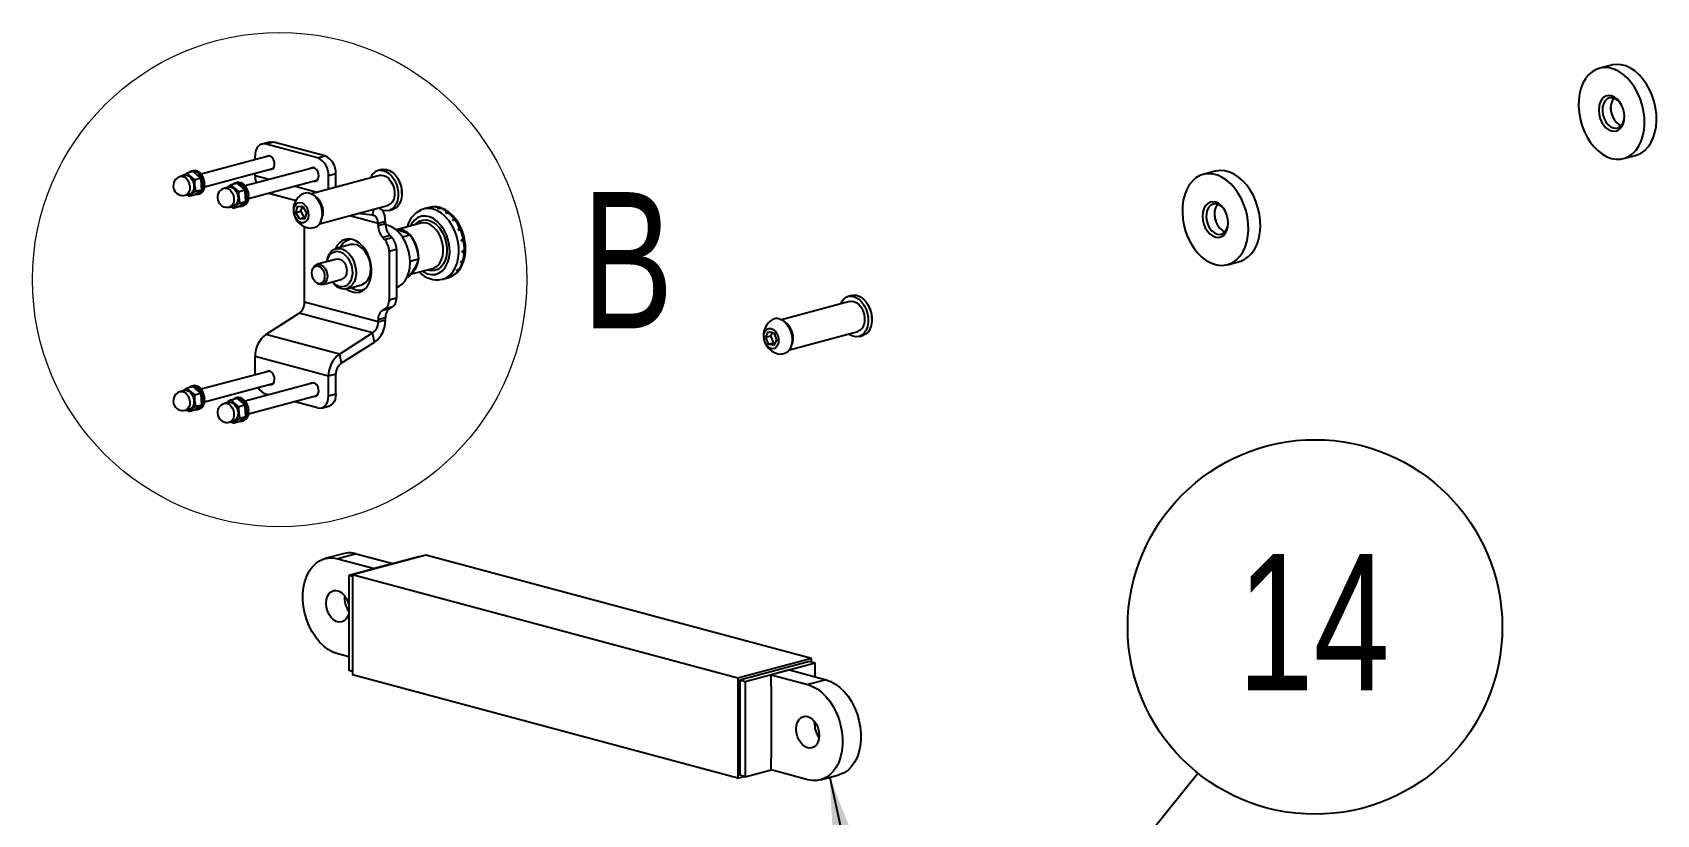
# Model space of a CAD drawing. Header units: millimetres. Extents: x -7982 to 6300, y -38 to 5016.
# Drawn here: x -5970 to -5344, y 2289 to 2591 of the extents above; entities that cross this region are included whole.
import ezdxf

# ---------------------------------------------------------------- set-up
doc = ezdxf.new("R2010")
doc.units = ezdxf.units.MM
doc.header["$LTSCALE"] = 15
doc.layers.add('FORMATO', color=7, linetype='Continuous')
doc.styles.add('SLDTEXTSTYLE1', font='TXT', dxfattribs={"width": 0.75})
doc.dimstyles.new('SLDDIMSTYLE0', dxfattribs={"dimtxt": 0.18, "dimasz": 52.5, "dimexe": 0, "dimexo": 0.0625, "dimgap": 0, "dimtad": 0, "dimtih": 1, "dimtoh": 1, "dimdec": 0, "dimrnd": 1e-09, "dimzin": 0, "dimdsep": 46, "dimtxsty": 'Standard', "dimsah": 1, "dimcen": 0.09, "dimadec": 0, "dimazin": 0, "dimtfac": 52.5, "dimtdec": 0, "dimtofl": 0, "dimtmove": 0, "dimatfit": 3, "dimfxl": 1, "dimfrac": 2, "dimtolj": 1, "dimtzin": 0, "dimarcsym": 0})

# ---------------------------------------------------------------- blocks, each defined once
blk = doc.blocks.new('SW_NOTE_0_5')
at = {"layer": 'FORMATO', "color": 0}
blk.add_circle((45.13, 56.27), 72.13, dxfattribs=at)
at = {"layer": 'FORMATO', "color": 0, "insert": (44.6, 84.32), "char_height": 52.5, "attachment_point": 2, "style": 'SLDTEXTSTYLE1'}
blk.add_mtext('14', dxfattribs=at)

msp = doc.modelspace()

# ---------------------------------------------------------------- linework, layer by layer
at = {"color": 7, "linetype": 'Continuous', "lineweight": 25}
for p, q in [((-5361.77, 2578.08), (-5366.36, 2576.85)), ((-5878.58, 2548.44), (-5881.41, 2547.68)), ((-5877.03, 2548.42), (-5879.86, 2547.67)), ((-5860.06, 2542.36), (-5879.86, 2547.67)), ((-5857.23, 2543.12), (-5877.03, 2548.42)), ((-5878.51, 2543.11), (-5904.83, 2536.06)), ((-5884.1, 2541.62), (-5884.1, 2543.02)), ((-5878.64, 2543.08), (-5878.58, 2543.13)), ((-5860.06, 2542.36), (-5857.23, 2543.12)), ((-5357.05, 2542.08), (-5352.45, 2543.31)), ((-5911.23, 2535.64), (-5912.82, 2535.22)), ((-5910.31, 2536.61), (-5908.05, 2537.22)), ((-5907.92, 2537.41), (-5908.62, 2537.22)), ((-5908.05, 2537.22), (-5905.07, 2534.6)), ((-5907.33, 2534), (-5905.07, 2534.6)), ((-5903.54, 2531.23), (-5877.22, 2538.28)), ((-5861.54, 2538.57), (-5887.86, 2531.52)), ((-5886.57, 2526.69), (-5860.25, 2533.74)), ((-5884.1, 2535.45), (-5884.1, 2536.44)), ((-5877.27, 2538.23), (-5877.35, 2538.25)), ((-5836.15, 2535.56), (-5862.42, 2528.52)), ((-5861.67, 2538.53), (-5861.61, 2538.58)), ((-5860.3, 2533.69), (-5860.38, 2533.7)), ((-5852.99, 2536.2), (-5855.81, 2535.45)), ((-5855.81, 2530.29), (-5855.81, 2535.45)), ((-5852.99, 2531.05), (-5852.99, 2536.2)), ((-5835.26, 2537.87), (-5836.67, 2537.49)), ((-5828.95, 2534.12), (-5829.04, 2534.28)), ((-5514.34, 2537.2), (-5518.94, 2535.97)), ((-5910.88, 2527.97), (-5909.29, 2528.4)), ((-5910.4, 2528.1), (-5909.64, 2527.58)), ((-5909.64, 2527.58), (-5907.38, 2528.18)), ((-5904.73, 2530.09), (-5907.38, 2528.18)), ((-5907, 2529.48), (-5904.73, 2530.09)), ((-5906.24, 2528.33), (-5905.53, 2528.52)), ((-5904.18, 2532.15), (-5904.87, 2532.33)), ((-5904.84, 2531.84), (-5904.18, 2531.67)), ((-5904.79, 2532.21), (-5903.48, 2531.86)), ((-5903.48, 2532.34), (-5904.18, 2532.15)), ((-5904.18, 2531.67), (-5903.48, 2531.86)), ((-5894.26, 2531.09), (-5895.85, 2530.67)), ((-5893.34, 2532.06), (-5891.08, 2532.67)), ((-5890.95, 2532.86), (-5891.65, 2532.67)), ((-5891.08, 2532.67), (-5888.1, 2530.05)), ((-5890.36, 2529.45), (-5888.1, 2530.05)), ((-5887.21, 2527.6), (-5887.9, 2527.79)), ((-5887.87, 2527.3), (-5887.21, 2527.12)), ((-5887.82, 2527.66), (-5886.51, 2527.31)), ((-5886.51, 2527.79), (-5887.21, 2527.6)), ((-5887.21, 2527.12), (-5886.51, 2527.31)), ((-5878.78, 2528.77), (-5868.33, 2525.97)), ((-5827.53, 2528.63), (-5827.53, 2528.81)), ((-5893.91, 2523.42), (-5892.32, 2523.85)), ((-5893.43, 2523.55), (-5892.67, 2523.03)), ((-5892.67, 2523.03), (-5890.41, 2523.64)), ((-5887.76, 2525.54), (-5890.41, 2523.64)), ((-5890.03, 2524.93), (-5887.76, 2525.54)), ((-5889.27, 2523.79), (-5888.56, 2523.98)), ((-5868.36, 2521.32), (-5867.66, 2523.74)), ((-5868.36, 2521.32), (-5866.52, 2521.81)), ((-5867.05, 2518.83), (-5868.36, 2521.32)), ((-5867.66, 2523.74), (-5865.65, 2523.68)), ((-5865.65, 2523.68), (-5864.34, 2521.19)), ((-5864.34, 2521.19), (-5865.04, 2518.77)), ((-5859.31, 2516.93), (-5833.05, 2523.97)), ((-5838.82, 2520.31), (-5844.61, 2520.87)), ((-5832.53, 2522.03), (-5831.12, 2522.41)), ((-5817.01, 2523.25), (-5819.13, 2522.68)), ((-5818.92, 2522.73), (-5819.13, 2522.68)), ((-5816.17, 2523.41), (-5816.88, 2523.23)), ((-5816.5, 2523.26), (-5815.79, 2523.45)), ((-5813.1, 2523.13), (-5813.81, 2522.94)), ((-5813.41, 2522.81), (-5812.71, 2523)), ((-5810.06, 2521.53), (-5810.76, 2521.34)), ((-5810.4, 2521.06), (-5809.69, 2521.25)), ((-5867.05, 2518.83), (-5865.21, 2519.33)), ((-5865.04, 2518.77), (-5867.05, 2518.83)), ((-5864.88, 2519.33), (-5865.21, 2519.33)), ((-5865.01, 2486.77), (-5865.01, 2515.82)), ((-5833.89, 2517.9), (-5836.72, 2517.14)), ((-5836.72, 2516.37), (-5836.72, 2517.14)), ((-5836.72, 2516.37), (-5833.89, 2517.12)), ((-5833.89, 2517.12), (-5833.89, 2517.9)), ((-5820.31, 2517.19), (-5829.62, 2514.69)), ((-5807.34, 2518.78), (-5808.04, 2518.59)), ((-5806.69, 2518.56), (-5807.8, 2518.26)), ((-5807.74, 2518.17), (-5807.03, 2518.36)), ((-5805.21, 2515.14), (-5805.92, 2514.95)), ((-5804.65, 2514.95), (-5805.79, 2514.65)), ((-5805.7, 2514.45), (-5805, 2514.64)), ((-5804.59, 2514.86), (-5804.64, 2514.98)), ((-5847.28, 2508.93), (-5852.93, 2507.41)), ((-5848.63, 2510.54), (-5847.87, 2511.13)), ((-5847.1, 2511.04), (-5847.79, 2510.86)), ((-5832.13, 2512.48), (-5834.95, 2511.72)), ((-5834.95, 2511.72), (-5834.25, 2510.97)), ((-5834.25, 2510.97), (-5831.42, 2511.73)), ((-5832.13, 2512.48), (-5831.42, 2511.73)), ((-5827.36, 2511.91), (-5824.31, 2512.73)), ((-5803.89, 2510.97), (-5804.59, 2510.78)), ((-5803.41, 2510.85), (-5804.55, 2510.54)), ((-5804.49, 2510.24), (-5803.78, 2510.43)), ((-5803.42, 2510.95), (-5803.71, 2512.32)), ((-5803.39, 2510.8), (-5803.42, 2510.95)), ((-5852.61, 2503.36), (-5860.1, 2501.35)), ((-5829.65, 2507.09), (-5832.48, 2506.33)), ((-5832.48, 2506.33), (-5832.48, 2487.74)), ((-5829.65, 2507.09), (-5829.65, 2488.49)), ((-5824.36, 2502.61), (-5821.13, 2503.47)), ((-5804.91, 2502.04), (-5804.2, 2502.22)), ((-5803.7, 2502.77), (-5804.78, 2502.48)), ((-5804.07, 2502.69), (-5804.77, 2502.5)), ((-5804.22, 2505.96), (-5803.51, 2506.15)), ((-5803.49, 2506.68), (-5804.2, 2506.49)), ((-5804.2, 2506.35), (-5803.08, 2506.65)), ((-5509.62, 2501.2), (-5505.03, 2502.43)), ((-5861.21, 2500.58), (-5861.65, 2500)), ((-5858.03, 2493.62), (-5850.54, 2495.63)), ((-5825.52, 2496.36), (-5824.89, 2496.53)), ((-5824.18, 2497.52), (-5815.65, 2499.8)), ((-5812.07, 2495.59), (-5811.89, 2495.63)), ((-5811.89, 2495.63), (-5809.76, 2496.2)), ((-5808.84, 2496.7), (-5808.13, 2496.89)), ((-5807.8, 2497.09), (-5808.51, 2496.9)), ((-5806.5, 2498.84), (-5805.8, 2499.03)), ((-5805.55, 2499.38), (-5806.26, 2499.19)), ((-5860.04, 2494.02), (-5859.37, 2493.74)), ((-5848.79, 2491.96), (-5843.14, 2493.47)), ((-5842.55, 2491.27), (-5843.5, 2491.39)), ((-5842.62, 2491.54), (-5841.93, 2491.73)), ((-5654.24, 2489.37), (-5655.65, 2488.99)), ((-5836.72, 2479.19), (-5865.01, 2486.77)), ((-5834.95, 2483.67), (-5832.13, 2484.43)), ((-5834.25, 2484.04), (-5834.95, 2483.67)), ((-5831.42, 2484.8), (-5834.25, 2484.04)), ((-5832.48, 2487.74), (-5829.65, 2488.49)), ((-5831.42, 2484.8), (-5832.13, 2484.43)), ((-5655.13, 2487.06), (-5681.4, 2480.02)), ((-5647.93, 2485.62), (-5648.03, 2485.78)), ((-5879.91, 2474.38), (-5867.1, 2482.49)), ((-5838.82, 2474.91), (-5867.1, 2482.49)), ((-5833.89, 2480.73), (-5836.72, 2479.97)), ((-5836.72, 2479.19), (-5836.72, 2479.97)), ((-5836.72, 2479.19), (-5833.89, 2479.95)), ((-5833.89, 2479.95), (-5833.89, 2480.73)), ((-5646.51, 2480.13), (-5646.51, 2480.32)), ((-5851.62, 2466.8), (-5879.91, 2474.38)), ((-5851.62, 2466.8), (-5838.82, 2474.91)), ((-5850.89, 2463.28), (-5838.09, 2471.38)), ((-5838.09, 2471.38), (-5838.82, 2474.91)), ((-5687.37, 2473.27), (-5686.37, 2475.43)), ((-5687.37, 2473.27), (-5685.53, 2473.76)), ((-5686.33, 2470.6), (-5687.37, 2473.27)), ((-5686.37, 2475.43), (-5684.33, 2474.92)), ((-5686.33, 2470.6), (-5684.49, 2471.09)), ((-5684.29, 2470.09), (-5686.33, 2470.6)), ((-5683.87, 2470.99), (-5684.49, 2471.09)), ((-5684.33, 2474.92), (-5683.29, 2472.25)), ((-5683.29, 2472.25), (-5684.29, 2470.09)), ((-5678.29, 2468.43), (-5652.03, 2475.47)), ((-5651.51, 2473.54), (-5650.1, 2473.92)), ((-5855.81, 2458.24), (-5884.1, 2465.81)), ((-5884.1, 2458.76), (-5884.1, 2465.81)), ((-5851.62, 2466.8), (-5850.89, 2463.28)), ((-5878.51, 2460.26), (-5904.83, 2453.21)), ((-5878.64, 2460.22), (-5878.58, 2460.27)), ((-5852.99, 2458.99), (-5855.81, 2458.24)), ((-5855.81, 2450.66), (-5855.81, 2458.24)), ((-5852.99, 2451.42), (-5852.99, 2458.99)), ((-5911.23, 2452.79), (-5912.82, 2452.36)), ((-5910.31, 2453.76), (-5908.05, 2454.36)), ((-5907.92, 2454.55), (-5908.62, 2454.36)), ((-5908.05, 2454.36), (-5905.07, 2451.75)), ((-5907.33, 2451.14), (-5905.07, 2451.75)), ((-5903.54, 2448.38), (-5877.22, 2455.43)), ((-5861.54, 2455.71), (-5887.86, 2448.66)), ((-5877.27, 2455.38), (-5877.35, 2455.39)), ((-5861.67, 2455.68), (-5861.61, 2455.73)), ((-5910.88, 2445.11), (-5909.29, 2445.54)), ((-5904.73, 2447.23), (-5907.38, 2445.33)), ((-5907, 2446.62), (-5904.73, 2447.23)), ((-5906.24, 2445.48), (-5905.53, 2445.67)), ((-5904.18, 2449.29), (-5904.87, 2449.48)), ((-5904.84, 2448.99), (-5904.18, 2448.81)), ((-5904.79, 2449.35), (-5903.48, 2449)), ((-5903.48, 2449.48), (-5904.18, 2449.29)), ((-5904.18, 2448.81), (-5903.48, 2449)), ((-5894.26, 2448.24), (-5895.85, 2447.81)), ((-5893.34, 2449.21), (-5891.08, 2449.81)), ((-5890.95, 2450.01), (-5891.65, 2449.82)), ((-5891.08, 2449.81), (-5888.1, 2447.2)), ((-5890.36, 2446.59), (-5888.1, 2447.2)), ((-5886.57, 2443.83), (-5860.25, 2450.88)), ((-5878.89, 2451.06), (-5879.86, 2451.32)), ((-5860.06, 2446.02), (-5869.23, 2448.48)), ((-5860.3, 2450.83), (-5860.38, 2450.85)), ((-5858.5, 2446), (-5855.68, 2446.76)), ((-5855.81, 2450.66), (-5852.99, 2451.42)), ((-5910.4, 2445.24), (-5909.64, 2444.72)), ((-5909.64, 2444.72), (-5907.38, 2445.33)), ((-5893.91, 2440.57), (-5892.32, 2440.99)), ((-5893.43, 2440.7), (-5892.67, 2440.18)), ((-5892.67, 2440.18), (-5890.41, 2440.78)), ((-5887.76, 2442.68), (-5890.41, 2440.78)), ((-5890.03, 2442.08), (-5887.76, 2442.68)), ((-5889.27, 2440.93), (-5888.56, 2441.12)), ((-5887.21, 2444.74), (-5887.9, 2444.93)), ((-5887.87, 2444.44), (-5887.21, 2444.26)), ((-5887.82, 2444.8), (-5886.51, 2444.45)), ((-5886.51, 2444.93), (-5887.21, 2444.74)), ((-5887.21, 2444.26), (-5886.51, 2444.45)), ((-5850.12, 2389.89), (-5857.2, 2388)), ((-5845.21, 2389.85), (-5852.28, 2387.95)), ((-5818.34, 2389.29), (-5846.62, 2381.72)), ((-5845.21, 2389.85), (-5831.06, 2386.06)), ((-5669.84, 2349.51), (-5818.34, 2389.29)), ((-5852.28, 2387.95), (-5838.14, 2384.16)), ((-5821.17, 2388.71), (-5848.04, 2381.51)), ((-5831.06, 2386.06), (-5838.14, 2384.16)), ((-5820.84, 2388.62), (-5821.17, 2388.71)), ((-5846.62, 2381.13), (-5848.04, 2381.51)), ((-5848.04, 2381.51), (-5848.04, 2344.9)), ((-5698.13, 2341.93), (-5846.62, 2381.72)), ((-5846.62, 2381.72), (-5846.62, 2343.18)), ((-5848.04, 2350.2), (-5852.28, 2351.34)), ((-5669.84, 2349.51), (-5698.13, 2341.93)), ((-5670.55, 2348.36), (-5697.42, 2341.16)), ((-5668.43, 2347.79), (-5695.3, 2340.59)), ((-5668.43, 2347.79), (-5670.55, 2348.36)), ((-5669.84, 2348.17), (-5669.84, 2349.51)), ((-5668.43, 2342.49), (-5668.43, 2347.79)), ((-5846.62, 2344.52), (-5848.04, 2344.9)), ((-5698.13, 2303.4), (-5846.62, 2343.18)), ((-5698.13, 2341.93), (-5698.13, 2303.4)), ((-5695.3, 2340.59), (-5697.42, 2341.16)), ((-5697.42, 2341.16), (-5697.42, 2304.55)), ((-5695.3, 2340.59), (-5695.3, 2303.98)), ((-5678.33, 2345.14), (-5685.4, 2343.24)), ((-5685.4, 2343.24), (-5671.26, 2339.46)), ((-5685.4, 2338.91), (-5685.4, 2343.24)), ((-5678.33, 2345.14), (-5664.19, 2341.35)), ((-5664.19, 2341.35), (-5671.26, 2339.46)), ((-5685.4, 2338.91), (-5685.4, 2310.97)), ((-5668.61, 2324.23), (-5668.55, 2325.18)), ((-5668.43, 2322.49), (-5668.43, 2325.02)), ((-5685.4, 2306.63), (-5685.4, 2310.97)), ((-5698.13, 2303.4), (-5695.62, 2304.07)), ((-5695.3, 2303.98), (-5697.42, 2304.55)), ((-5695.3, 2303.98), (-5685.4, 2306.63)), ((-5671.26, 2302.84), (-5685.4, 2306.63)), ((-5666.34, 2302.8), (-5659.27, 2304.69))]:
    msp.add_line(p, q, dxfattribs=at)
at = {"color": 8, "linetype": 'Continuous', "lineweight": 25}
for p, q in [((-5878.64, 2533.99), (-5884.1, 2535.45)), ((-5860.33, 2529.08), (-5868.98, 2531.4)), ((-5838.82, 2520.31), (-5838.4, 2522.53)), ((-5836.72, 2517.14), (-5847.62, 2520.06))]:
    msp.add_line(p, q, dxfattribs=at)
at = {"color": 7, "linetype": 'Continuous', "lineweight": 25, "flags": 128}
for points in [[(-5361.7, 2542.12), (-5359.93, 2541.81), (-5358.2, 2541.85), (-5356.53, 2542.23), (-5354.96, 2542.95), (-5353.52, 2543.99), (-5352.25, 2545.32), (-5351.15, 2546.94), (-5350.26, 2548.79), (-5349.6, 2550.86), (-5349.17, 2553.09), (-5348.98, 2555.45), (-5349.05, 2557.88), (-5349.35, 2560.35), (-5349.9, 2562.8), (-5350.68, 2565.18), (-5351.67, 2567.45), (-5352.86, 2569.57), (-5354.22, 2571.49), (-5355.73, 2573.17), (-5357.35, 2574.59), (-5359.06, 2575.72), (-5360.82, 2576.52), (-5362.59, 2577), (-5364.35, 2577.13), (-5366.06, 2576.92), (-5367.68, 2576.38), (-5369.19, 2575.5), (-5370.55, 2574.31), (-5371.73, 2572.83), (-5372.73, 2571.09), (-5373.51, 2569.12), (-5374.05, 2566.97), (-5374.36, 2564.67), (-5374.42, 2562.26), (-5374.24, 2559.81), (-5373.81, 2557.35), (-5373.14, 2554.92), (-5372.26, 2552.59), (-5371.16, 2550.39), (-5369.89, 2548.37), (-5368.45, 2546.56), (-5366.88, 2545.01), (-5365.21, 2543.73), (-5363.48, 2542.76), (-5361.7, 2542.12)], [(-5352.45, 2543.31), (-5351.93, 2543.46), (-5350.36, 2544.18), (-5348.93, 2545.22), (-5347.65, 2546.56), (-5346.56, 2548.17), (-5345.67, 2550.03), (-5345, 2552.09), (-5344.57, 2554.32), (-5344.39, 2556.68), (-5344.45, 2559.11), (-5344.76, 2561.58), (-5345.31, 2564.03), (-5346.09, 2566.41), (-5347.08, 2568.68), (-5348.27, 2570.8), (-5349.63, 2572.72), (-5351.13, 2574.4), (-5352.75, 2575.82), (-5354.46, 2576.95), (-5356.22, 2577.76), (-5358, 2578.23), (-5359.75, 2578.37), (-5361.46, 2578.16), (-5361.77, 2578.08)], [(-5361.7, 2552.72), (-5360.6, 2552.59), (-5359.56, 2552.81), (-5358.62, 2553.36), (-5357.83, 2554.22), (-5357.24, 2555.34), (-5356.88, 2556.67), (-5356.75, 2558.14), (-5356.88, 2559.67), (-5357.24, 2561.19), (-5357.83, 2562.63), (-5358.62, 2563.91), (-5359.56, 2564.96), (-5360.6, 2565.74), (-5361.7, 2566.21), (-5362.81, 2566.33), (-5363.85, 2566.11), (-5364.79, 2565.56), (-5365.57, 2564.7), (-5366.16, 2563.58), (-5366.53, 2562.26), (-5366.65, 2560.79), (-5366.53, 2559.25), (-5366.16, 2557.73), (-5365.57, 2556.29), (-5364.79, 2555.02), (-5363.85, 2553.96), (-5362.81, 2553.18), (-5361.7, 2552.72)], [(-5357.89, 2562.76), (-5358.5, 2563.66), (-5359.44, 2564.61), (-5360.47, 2565.24), (-5361.53, 2565.53), (-5362.56, 2565.44), (-5363.49, 2565), (-5364.27, 2564.21), (-5364.84, 2563.14), (-5365.16, 2561.85), (-5365.23, 2560.42), (-5365.03, 2558.95), (-5364.58, 2557.51), (-5363.9, 2556.22), (-5363.04, 2555.13), (-5362.05, 2554.34), (-5361, 2553.87), (-5361, 2553.87)], [(-5360.83, 2565.38), (-5361.08, 2565.06), (-5361.65, 2563.99), (-5361.98, 2562.7), (-5362.05, 2561.28), (-5361.85, 2559.8), (-5361.4, 2558.37), (-5360.72, 2557.07), (-5359.86, 2555.99), (-5358.87, 2555.19), (-5357.98, 2554.77)], [(-5361, 2553.87), (-5359.94, 2553.77), (-5358.95, 2554.04), (-5358.09, 2554.66), (-5357.41, 2555.59), (-5356.96, 2556.78), (-5356.76, 2558.15), (-5356.75, 2558.51)], [(-5879.86, 2547.67), (-5880.68, 2547.78), (-5881.48, 2547.66), (-5882.21, 2547.32), (-5882.86, 2546.78), (-5883.38, 2546.04), (-5883.77, 2545.15), (-5884.02, 2544.13), (-5884.1, 2543.02)], [(-5878.58, 2548.44), (-5877.85, 2548.54), (-5877.03, 2548.42)], [(-5878.37, 2537.97), (-5877.76, 2537.98), (-5877.18, 2538.32), (-5876.76, 2538.96), (-5876.58, 2539.81), (-5876.64, 2540.76), (-5876.95, 2541.68), (-5877.45, 2542.45), (-5878.1, 2542.96), (-5878.79, 2543.15), (-5879.43, 2542.98), (-5879.67, 2542.8)], [(-5910.31, 2536.61), (-5911.46, 2535.87), (-5912.08, 2535.41)], [(-5911.23, 2535.64), (-5910.53, 2535.69), (-5909.7, 2535.4), (-5908.93, 2534.79), (-5908.29, 2533.9), (-5907.84, 2532.83), (-5907.62, 2531.68), (-5907.67, 2530.57), (-5907.97, 2529.59), (-5908.49, 2528.86), (-5909.19, 2528.43), (-5909.29, 2528.4)], [(-5904.18, 2532.15), (-5904.36, 2533.41), (-5904.78, 2534.62), (-5905.4, 2535.69), (-5906.18, 2536.54), (-5907.07, 2537.08), (-5907.97, 2537.29), (-5908.84, 2537.15), (-5909.35, 2536.87)], [(-5903.48, 2532.34), (-5903.65, 2533.6), (-5904.07, 2534.81), (-5904.69, 2535.88), (-5905.48, 2536.72), (-5906.36, 2537.27), (-5907.27, 2537.48), (-5907.92, 2537.41)], [(-5905.07, 2534.6), (-5904.98, 2534.04), (-5904.73, 2530.09)], [(-5861.4, 2533.43), (-5860.79, 2533.44), (-5860.21, 2533.77), (-5859.79, 2534.41), (-5859.6, 2535.26), (-5859.67, 2536.21), (-5859.98, 2537.14), (-5860.48, 2537.9), (-5861.13, 2538.41), (-5861.81, 2538.6), (-5862.46, 2538.43), (-5862.7, 2538.26)], [(-5836.12, 2537.59), (-5834.92, 2537.54), (-5833.7, 2537.13), (-5832.52, 2536.37), (-5831.43, 2535.3), (-5830.5, 2533.97), (-5829.76, 2532.45), (-5829.24, 2530.8), (-5828.98, 2529.1), (-5828.98, 2527.44), (-5829.24, 2525.88), (-5829.75, 2524.5), (-5830.49, 2523.37), (-5831.42, 2522.54), (-5832.5, 2522.04), (-5833.68, 2521.91), (-5834.9, 2522.14), (-5836.1, 2522.73), (-5836.53, 2523.03)], [(-5836.15, 2535.56), (-5835.74, 2535.64), (-5834.69, 2535.57), (-5833.63, 2535.13), (-5832.64, 2534.36), (-5831.76, 2533.3), (-5831.07, 2532.02), (-5830.59, 2530.59), (-5830.37, 2529.12), (-5830.42, 2527.68), (-5830.72, 2526.37), (-5831.27, 2525.28), (-5832.03, 2524.47), (-5832.95, 2523.99), (-5833.05, 2523.97)], [(-5835.26, 2537.87), (-5834.71, 2537.97), (-5833.5, 2537.92), (-5832.28, 2537.51), (-5831.1, 2536.75), (-5830.02, 2535.68), (-5829.09, 2534.35), (-5828.34, 2532.83), (-5827.83, 2531.18), (-5827.56, 2529.48), (-5827.56, 2527.81), (-5827.82, 2526.26), (-5828.33, 2524.88), (-5829.07, 2523.75), (-5830, 2522.92), (-5831.08, 2522.42), (-5831.12, 2522.41)], [(-5514.28, 2501.24), (-5512.51, 2500.94), (-5510.77, 2500.98), (-5509.1, 2501.36), (-5507.54, 2502.07), (-5506.1, 2503.11), (-5504.82, 2504.45), (-5503.73, 2506.06), (-5502.84, 2507.92), (-5502.18, 2509.98), (-5501.75, 2512.22), (-5501.56, 2514.57), (-5501.62, 2517.01), (-5501.93, 2519.47), (-5502.48, 2521.92), (-5503.26, 2524.3), (-5504.25, 2526.57), (-5505.44, 2528.69), (-5506.8, 2530.61), (-5508.31, 2532.3), (-5509.93, 2533.71), (-5511.63, 2534.84), (-5513.39, 2535.65), (-5515.17, 2536.12), (-5516.93, 2536.26), (-5518.63, 2536.05), (-5520.26, 2535.5), (-5521.76, 2534.62), (-5523.12, 2533.43), (-5524.31, 2531.95), (-5525.3, 2530.21), (-5526.08, 2528.24), (-5526.63, 2526.09), (-5526.94, 2523.79), (-5527, 2521.39), (-5526.82, 2518.93), (-5526.39, 2516.47), (-5525.72, 2514.05), (-5524.83, 2511.71), (-5523.74, 2509.52), (-5522.46, 2507.49), (-5521.03, 2505.69), (-5519.46, 2504.13), (-5517.79, 2502.85), (-5516.05, 2501.89), (-5514.28, 2501.24)], [(-5505.03, 2502.43), (-5504.51, 2502.59), (-5502.94, 2503.3), (-5501.5, 2504.34), (-5500.23, 2505.68), (-5499.13, 2507.29), (-5498.24, 2509.15), (-5497.58, 2511.21), (-5497.15, 2513.45), (-5496.96, 2515.8), (-5497.03, 2518.24), (-5497.33, 2520.7), (-5497.88, 2523.15), (-5498.66, 2525.53), (-5499.65, 2527.81), (-5500.84, 2529.92), (-5502.2, 2531.84), (-5503.71, 2533.53), (-5505.33, 2534.95), (-5507.04, 2536.07), (-5508.8, 2536.88), (-5510.57, 2537.35), (-5512.33, 2537.49), (-5514.04, 2537.28), (-5514.34, 2537.2)], [(-5907.17, 2528.29), (-5907.07, 2528.27), (-5906.18, 2528.35), (-5905.4, 2528.77), (-5904.78, 2529.51), (-5904.36, 2530.5), (-5904.18, 2531.67)], [(-5893.34, 2532.06), (-5894.49, 2531.32), (-5895.11, 2530.87)], [(-5894.26, 2531.09), (-5893.56, 2531.14), (-5892.73, 2530.86), (-5891.96, 2530.24), (-5891.32, 2529.36), (-5890.87, 2528.29), (-5890.65, 2527.14), (-5890.7, 2526.02), (-5891, 2525.05), (-5891.52, 2524.31), (-5892.22, 2523.88), (-5892.32, 2523.85)], [(-5887.21, 2527.6), (-5887.39, 2528.86), (-5887.81, 2530.08), (-5888.43, 2531.15), (-5889.21, 2531.99), (-5890.09, 2532.54), (-5891, 2532.75), (-5891.87, 2532.6), (-5892.38, 2532.32)], [(-5886.51, 2527.79), (-5886.68, 2529.05), (-5887.1, 2530.27), (-5887.72, 2531.34), (-5888.51, 2532.18), (-5889.39, 2532.72), (-5890.3, 2532.93), (-5890.95, 2532.86)], [(-5890.2, 2523.74), (-5890.09, 2523.73), (-5889.21, 2523.8), (-5888.43, 2524.22), (-5887.81, 2524.96), (-5887.39, 2525.95), (-5887.21, 2527.12)], [(-5888.1, 2530.05), (-5888.01, 2529.49), (-5887.76, 2525.54)], [(-5865.92, 2528.47), (-5865.15, 2528.82), (-5864.08, 2528.96)], [(-5864.08, 2528.96), (-5862.98, 2528.75), (-5861.88, 2528.21), (-5860.86, 2527.37), (-5859.95, 2526.25), (-5859.21, 2524.93), (-5858.67, 2523.47), (-5858.36, 2521.94), (-5858.3, 2520.41), (-5858.48, 2518.97), (-5858.9, 2517.69), (-5859.54, 2516.62), (-5860.36, 2515.83), (-5861.33, 2515.36), (-5862.38, 2515.22)], [(-5866.83, 2525.18), (-5865.99, 2524.98), (-5865.18, 2524.45), (-5864.47, 2523.64), (-5863.93, 2522.61), (-5863.61, 2521.46), (-5863.53, 2520.3), (-5863.69, 2519.22), (-5864.1, 2518.32), (-5864.7, 2517.68), (-5865.46, 2517.36), (-5866.29, 2517.39), (-5867.12, 2517.76), (-5867.89, 2518.44), (-5868.52, 2519.37), (-5868.96, 2520.47), (-5869.16, 2521.64), (-5869.12, 2522.77), (-5868.83, 2523.77), (-5868.32, 2524.55), (-5867.63, 2525.03), (-5866.83, 2525.18)], [(-5866.52, 2521.81), (-5865.98, 2523.2), (-5865.89, 2523.79)], [(-5865.21, 2519.33), (-5865.79, 2520.75), (-5866.52, 2521.81)], [(-5815.84, 2523.43), (-5816.09, 2523.43), (-5816.17, 2523.41)], [(-5514.28, 2511.84), (-5513.18, 2511.72), (-5512.13, 2511.93), (-5511.19, 2512.49), (-5510.41, 2513.34), (-5509.82, 2514.46), (-5509.45, 2515.79), (-5509.33, 2517.26), (-5509.45, 2518.79), (-5509.82, 2520.32), (-5510.41, 2521.75), (-5511.19, 2523.03), (-5512.13, 2524.09), (-5513.18, 2524.87), (-5514.28, 2525.33), (-5515.38, 2525.46), (-5516.43, 2525.24), (-5517.37, 2524.68), (-5518.15, 2523.83), (-5518.74, 2522.71), (-5519.11, 2521.38), (-5519.23, 2519.91), (-5519.11, 2518.38), (-5518.74, 2516.85), (-5518.15, 2515.42), (-5517.37, 2514.14), (-5516.43, 2513.08), (-5515.38, 2512.31), (-5514.28, 2511.84)], [(-5510.56, 2522.04), (-5511.08, 2522.78), (-5512.01, 2523.73), (-5513.04, 2524.37), (-5514.11, 2524.65), (-5515.14, 2524.57), (-5516.07, 2524.12), (-5516.84, 2523.34), (-5517.41, 2522.26), (-5517.74, 2520.97), (-5517.81, 2519.55), (-5517.61, 2518.07), (-5517.16, 2516.64), (-5516.48, 2515.34), (-5515.62, 2514.26), (-5514.63, 2513.46), (-5513.57, 2512.99), (-5513.57, 2512.99)], [(-5513.4, 2524.51), (-5513.66, 2524.19), (-5514.23, 2523.12), (-5514.56, 2521.83), (-5514.63, 2520.4), (-5514.43, 2518.92), (-5513.97, 2517.49), (-5513.3, 2516.19), (-5512.44, 2515.11), (-5511.45, 2514.31), (-5510.56, 2513.9)], [(-5824.35, 2502.05), (-5824.47, 2504.12), (-5824.85, 2506.2), (-5825.47, 2508.23), (-5826.31, 2510.14), (-5827.35, 2511.9), (-5828.55, 2513.43), (-5829.89, 2514.71), (-5831.32, 2515.69), (-5832.81, 2516.35), (-5833.87, 2516.61)], [(-5829.81, 2514.73), (-5829.15, 2514.59), (-5827.24, 2514.04)], [(-5803.71, 2512.32), (-5804.37, 2514.34), (-5804.59, 2514.86)], [(-5513.57, 2512.99), (-5512.52, 2512.89), (-5511.53, 2513.16), (-5510.67, 2513.78), (-5509.99, 2514.72), (-5509.54, 2515.91), (-5509.34, 2517.28), (-5509.33, 2517.46)], [(-5846.62, 2490.7), (-5845.26, 2490.51), (-5843.94, 2490.67), (-5842.71, 2491.17), (-5841.62, 2492), (-5840.7, 2493.14), (-5839.98, 2494.53), (-5839.48, 2496.14), (-5839.23, 2497.91), (-5839.23, 2499.77), (-5839.48, 2501.68), (-5839.98, 2503.55), (-5840.7, 2505.33), (-5841.62, 2506.96), (-5842.71, 2508.37), (-5843.94, 2509.54), (-5845.26, 2510.4), (-5846.62, 2510.94), (-5847.99, 2511.13), (-5849.3, 2510.97), (-5850.53, 2510.47), (-5851.62, 2509.64), (-5852.55, 2508.5), (-5853.17, 2507.34)], [(-5839.55, 2499.68), (-5839.68, 2501.38), (-5840.07, 2503.06), (-5840.7, 2504.66), (-5841.54, 2506.09), (-5842.56, 2507.3), (-5843.69, 2508.22), (-5844.9, 2508.81), (-5846.12, 2509.05), (-5847.28, 2508.93)], [(-5827.24, 2514.04), (-5825.64, 2513.42), (-5824.31, 2512.73)], [(-5824.31, 2512.73), (-5823.14, 2510.57), (-5822.18, 2508.25)], [(-5822.18, 2508.25), (-5821.53, 2505.89), (-5821.13, 2503.47)], [(-5856.46, 2502.33), (-5856.45, 2502.39), (-5856.13, 2503.91), (-5855.56, 2505.24), (-5854.78, 2506.3), (-5853.81, 2507.06), (-5852.7, 2507.47), (-5851.5, 2507.51), (-5850.28, 2507.19), (-5849.09, 2506.52), (-5847.97, 2505.53), (-5847, 2504.27), (-5846.2, 2502.79), (-5845.62, 2501.17), (-5845.29, 2499.48), (-5845.21, 2497.79)], [(-5856.39, 2502.35), (-5856.34, 2502.59), (-5855.92, 2503.88), (-5855.29, 2504.95), (-5854.46, 2505.74), (-5853.5, 2506.22), (-5852.43, 2506.37), (-5851.33, 2506.17), (-5850.23, 2505.63), (-5849.21, 2504.79), (-5848.3, 2503.68), (-5847.55, 2502.36), (-5847.01, 2500.9), (-5846.7, 2499.37), (-5846.63, 2497.84), (-5846.81, 2496.4), (-5847.22, 2495.11), (-5847.86, 2494.04), (-5848.68, 2493.25), (-5849.64, 2492.77), (-5850.71, 2492.62), (-5851.81, 2492.82), (-5852.91, 2493.36), (-5853.93, 2494.2), (-5854.32, 2494.62)], [(-5852.61, 2503.36), (-5852.06, 2503.42), (-5851.22, 2503.23), (-5850.41, 2502.7), (-5849.7, 2501.89), (-5849.16, 2500.86), (-5848.83, 2499.71), (-5848.75, 2498.55)], [(-5829.65, 2492.44), (-5828.55, 2492.92), (-5827.35, 2493.82), (-5826.31, 2495.01), (-5825.47, 2496.48), (-5824.85, 2498.18), (-5824.47, 2500.05), (-5824.35, 2502.05)], [(-5821.13, 2503.47), (-5821.67, 2501.88), (-5822.48, 2500.15)], [(-5803.08, 2506.65), (-5803.19, 2506.71), (-5803.42, 2506.7), (-5803.49, 2506.68)], [(-5862.25, 2498.12), (-5862.07, 2499.16), (-5861.65, 2500), (-5861.02, 2500.54), (-5860.26, 2500.73), (-5859.45, 2500.55), (-5858.67, 2500.02), (-5858.01, 2499.19), (-5857.54, 2498.16), (-5857.32, 2497.03), (-5857.36, 2495.93), (-5857.66, 2494.98), (-5858.19, 2494.28), (-5858.89, 2493.91), (-5859.69, 2493.9), (-5860.5, 2494.27), (-5861.23, 2494.96), (-5861.8, 2495.9), (-5862.15, 2497), (-5862.25, 2498.12)], [(-5861.21, 2500.58), (-5861.04, 2500.77), (-5860.36, 2501.26), (-5859.56, 2501.41), (-5858.72, 2501.22), (-5857.91, 2500.69), (-5857.2, 2499.88), (-5856.65, 2498.85), (-5856.33, 2497.71), (-5856.24, 2496.54)], [(-5856.24, 2496.54), (-5856.41, 2495.46), (-5856.81, 2494.56), (-5857.41, 2493.92), (-5858.16, 2493.59), (-5858.99, 2493.61), (-5859.37, 2493.74)], [(-5845.21, 2497.79), (-5845.41, 2496.2), (-5845.85, 2494.77), (-5846.53, 2493.56), (-5847.42, 2492.65), (-5848.46, 2492.06), (-5849.62, 2491.83), (-5850.83, 2491.97), (-5852.05, 2492.47), (-5853.21, 2493.3), (-5854.26, 2494.43), (-5854.39, 2494.6)], [(-5843.14, 2493.47), (-5842.56, 2493.68), (-5841.54, 2494.34), (-5840.7, 2495.33), (-5840.07, 2496.59), (-5839.68, 2498.06), (-5839.55, 2499.68)], [(-5822.48, 2500.15), (-5823.56, 2498.37), (-5824.89, 2496.53)], [(-5807.61, 2497.19), (-5807.73, 2497.11), (-5807.8, 2497.09)], [(-5849.03, 2491.9), (-5847.99, 2491.24), (-5846.62, 2490.7)], [(-5654.24, 2489.37), (-5653.69, 2489.47), (-5652.48, 2489.42), (-5651.26, 2489.01), (-5650.08, 2488.25), (-5649, 2487.18), (-5648.07, 2485.86), (-5647.33, 2484.33), (-5646.81, 2482.68), (-5646.54, 2480.98), (-5646.54, 2479.32), (-5646.8, 2477.76), (-5647.31, 2476.38), (-5648.05, 2475.25), (-5648.98, 2474.42), (-5650.06, 2473.93), (-5650.1, 2473.92)], [(-5655.1, 2489.1), (-5653.9, 2489.05), (-5652.68, 2488.63), (-5651.5, 2487.87), (-5650.42, 2486.8), (-5649.48, 2485.48), (-5648.74, 2483.95), (-5648.22, 2482.3), (-5647.96, 2480.61), (-5647.96, 2478.94), (-5648.22, 2477.38), (-5648.73, 2476), (-5649.47, 2474.87), (-5650.4, 2474.04), (-5651.48, 2473.55), (-5652.66, 2473.41), (-5653.88, 2473.65), (-5655.08, 2474.24), (-5655.51, 2474.54)], [(-5655.13, 2487.06), (-5654.72, 2487.14), (-5653.67, 2487.07), (-5652.61, 2486.63), (-5651.62, 2485.86), (-5650.74, 2484.8), (-5650.05, 2483.52), (-5649.57, 2482.09), (-5649.35, 2480.62), (-5649.4, 2479.18), (-5649.7, 2477.88), (-5650.26, 2476.78), (-5651.01, 2475.97), (-5651.94, 2475.5), (-5652.03, 2475.47)], [(-5682.28, 2480.35), (-5681.18, 2479.91), (-5680.13, 2479.14), (-5679.18, 2478.1), (-5678.39, 2476.84), (-5677.79, 2475.41), (-5677.41, 2473.89), (-5677.27, 2472.35), (-5677.38, 2470.88), (-5677.73, 2469.54), (-5678.31, 2468.41), (-5679.08, 2467.53), (-5680.02, 2466.96), (-5681.06, 2466.73), (-5681.37, 2466.72)], [(-5685.37, 2476.62), (-5684.53, 2476.24), (-5683.77, 2475.55), (-5683.14, 2474.61), (-5682.71, 2473.51), (-5682.51, 2472.34), (-5682.57, 2471.21), (-5682.86, 2470.21), (-5683.38, 2469.44), (-5684.07, 2468.97), (-5684.87, 2468.83), (-5685.72, 2469.04), (-5686.53, 2469.59), (-5687.23, 2470.41), (-5687.76, 2471.44), (-5688.08, 2472.59), (-5688.15, 2473.76), (-5687.98, 2474.83), (-5687.56, 2475.72), (-5686.95, 2476.35), (-5686.2, 2476.66), (-5685.37, 2476.62)], [(-5685.53, 2473.76), (-5684.82, 2475), (-5684.81, 2475.04)], [(-5684.49, 2471.09), (-5684.91, 2472.62), (-5685.53, 2473.76)], [(-5878.37, 2455.12), (-5877.76, 2455.13), (-5877.18, 2455.46), (-5876.76, 2456.1), (-5876.58, 2456.95), (-5876.64, 2457.9), (-5876.95, 2458.83), (-5877.45, 2459.59), (-5878.1, 2460.11), (-5878.79, 2460.29), (-5879.43, 2460.12), (-5879.67, 2459.95)], [(-5910.31, 2453.76), (-5911.46, 2453.02), (-5912.08, 2452.56)], [(-5911.23, 2452.79), (-5910.53, 2452.83), (-5909.7, 2452.55), (-5908.93, 2451.93), (-5908.29, 2451.05), (-5907.84, 2449.98), (-5907.62, 2448.83), (-5907.67, 2447.71), (-5907.97, 2446.74), (-5908.49, 2446), (-5909.19, 2445.57), (-5909.29, 2445.54)], [(-5904.18, 2449.29), (-5904.36, 2450.55), (-5904.78, 2451.77), (-5905.4, 2452.84), (-5906.18, 2453.68), (-5907.07, 2454.23), (-5907.97, 2454.44), (-5908.84, 2454.29), (-5909.35, 2454.01)], [(-5903.48, 2449.48), (-5903.65, 2450.74), (-5904.07, 2451.96), (-5904.69, 2453.03), (-5905.48, 2453.87), (-5906.36, 2454.42), (-5907.27, 2454.63), (-5907.92, 2454.55)], [(-5905.07, 2451.75), (-5904.98, 2451.18), (-5904.73, 2447.23)], [(-5861.4, 2450.57), (-5860.79, 2450.58), (-5860.21, 2450.92), (-5859.79, 2451.55), (-5859.6, 2452.41), (-5859.67, 2453.36), (-5859.98, 2454.28), (-5860.48, 2455.05), (-5861.13, 2455.56), (-5861.81, 2455.74), (-5862.46, 2455.58), (-5862.7, 2455.4)], [(-5907.17, 2445.43), (-5907.07, 2445.42), (-5906.18, 2445.49), (-5905.4, 2445.92), (-5904.78, 2446.65), (-5904.36, 2447.64), (-5904.18, 2448.81)], [(-5893.34, 2449.21), (-5894.49, 2448.47), (-5895.11, 2448.01)], [(-5894.26, 2448.24), (-5893.56, 2448.28), (-5892.73, 2448), (-5891.96, 2447.39), (-5891.32, 2446.5), (-5890.87, 2445.43), (-5890.65, 2444.28), (-5890.7, 2443.16), (-5891, 2442.19), (-5891.52, 2441.45), (-5892.22, 2441.03), (-5892.32, 2440.99)], [(-5887.21, 2444.74), (-5887.39, 2446.01), (-5887.81, 2447.22), (-5888.43, 2448.29), (-5889.21, 2449.13), (-5890.09, 2449.68), (-5891, 2449.89), (-5891.87, 2449.75), (-5892.38, 2449.47)], [(-5886.51, 2444.93), (-5886.68, 2446.2), (-5887.1, 2447.41), (-5887.72, 2448.48), (-5888.51, 2449.32), (-5889.39, 2449.87), (-5890.3, 2450.08), (-5890.95, 2450.01)], [(-5888.1, 2447.2), (-5888.01, 2446.63), (-5887.76, 2442.68)], [(-5860.06, 2446.02), (-5859.23, 2445.91), (-5858.43, 2446.02), (-5857.7, 2446.36), (-5857.06, 2446.91), (-5856.53, 2447.64), (-5856.14, 2448.54), (-5855.9, 2449.56), (-5855.81, 2450.66)], [(-5852.99, 2451.42), (-5853.07, 2450.31), (-5853.31, 2449.29), (-5853.7, 2448.4), (-5854.23, 2447.67), (-5854.87, 2447.12), (-5855.6, 2446.78), (-5855.68, 2446.76)], [(-5890.2, 2440.89), (-5890.09, 2440.87), (-5889.21, 2440.95), (-5888.43, 2441.37), (-5887.81, 2442.1), (-5887.39, 2443.09), (-5887.21, 2444.26)], [(-5852.28, 2351.34), (-5854.11, 2352), (-5855.9, 2352.99), (-5857.63, 2354.29), (-5859.26, 2355.88), (-5860.76, 2357.72), (-5862.1, 2359.78), (-5863.25, 2362.03), (-5864.21, 2364.42), (-5864.94, 2366.91), (-5865.43, 2369.45), (-5865.68, 2371.99), (-5865.68, 2374.49), (-5865.43, 2376.9), (-5864.94, 2379.17), (-5864.21, 2381.26), (-5863.25, 2383.14), (-5862.1, 2384.77), (-5860.76, 2386.12), (-5859.26, 2387.16), (-5857.63, 2387.87), (-5855.9, 2388.24), (-5854.11, 2388.27), (-5852.28, 2387.95)], [(-5848.04, 2366.82), (-5848.36, 2365.8), (-5848.97, 2364.77), (-5849.77, 2364.02), (-5850.71, 2363.6), (-5851.75, 2363.53), (-5852.81, 2363.81), (-5853.85, 2364.44), (-5854.79, 2365.36), (-5855.59, 2366.54), (-5856.19, 2367.9), (-5856.57, 2369.36), (-5856.7, 2370.83), (-5856.57, 2372.24), (-5856.19, 2373.49), (-5855.59, 2374.53), (-5854.79, 2375.27), (-5853.85, 2375.7), (-5852.81, 2375.77), (-5851.75, 2375.48), (-5850.71, 2374.86), (-5849.77, 2373.93), (-5848.97, 2372.75), (-5848.36, 2371.4), (-5848.04, 2370.2)], [(-5671.26, 2339.46), (-5669.43, 2338.79), (-5667.63, 2337.81), (-5665.91, 2336.51), (-5664.28, 2334.92), (-5662.78, 2333.08), (-5661.44, 2331.01), (-5660.28, 2328.77), (-5659.33, 2326.38), (-5658.6, 2323.89), (-5658.1, 2321.35), (-5657.86, 2318.81), (-5657.86, 2316.31), (-5658.1, 2313.9), (-5658.6, 2311.63), (-5659.33, 2309.53), (-5660.28, 2307.65), (-5661.44, 2306.02), (-5662.78, 2304.68), (-5664.28, 2303.64), (-5665.91, 2302.93), (-5667.63, 2302.55), (-5669.43, 2302.52), (-5671.26, 2302.84)], [(-5664.19, 2341.35), (-5662.36, 2340.69), (-5660.56, 2339.7), (-5658.84, 2338.4), (-5657.21, 2336.81), (-5655.71, 2334.97), (-5654.37, 2332.91), (-5653.21, 2330.66), (-5652.26, 2328.27), (-5651.53, 2325.78), (-5651.03, 2323.24), (-5650.78, 2320.7), (-5650.78, 2318.2), (-5651.03, 2315.8), (-5651.53, 2313.52), (-5652.26, 2311.43), (-5653.21, 2309.55), (-5654.37, 2307.92), (-5655.71, 2306.57), (-5657.21, 2305.53), (-5658.84, 2304.82), (-5659.27, 2304.69)], [(-5675.68, 2322.33), (-5675.55, 2323.74), (-5675.17, 2325), (-5674.57, 2326.03), (-5673.77, 2326.78), (-5672.83, 2327.2), (-5671.79, 2327.27), (-5670.73, 2326.98), (-5669.69, 2326.36), (-5668.75, 2325.43), (-5667.95, 2324.26), (-5667.35, 2322.9), (-5666.97, 2321.44), (-5666.84, 2319.97), (-5666.97, 2318.56), (-5667.35, 2317.3), (-5667.95, 2316.27), (-5668.75, 2315.52), (-5669.69, 2315.1), (-5670.73, 2315.03), (-5671.79, 2315.31), (-5672.83, 2315.94), (-5673.77, 2316.87), (-5674.57, 2318.04), (-5675.17, 2319.4), (-5675.55, 2320.86), (-5675.68, 2322.33)]]:
    msp.add_lwpolyline(points, dxfattribs=at)
at = {"color": 8, "linetype": 'Continuous', "lineweight": 25, "flags": 128}
for points in [[(-5912.82, 2535.22), (-5912.12, 2535.26), (-5911.3, 2534.98), (-5910.52, 2534.36), (-5909.88, 2533.48), (-5909.43, 2532.41), (-5909.21, 2531.26), (-5909.26, 2530.14), (-5909.56, 2529.17), (-5910.08, 2528.43), (-5910.78, 2528), (-5910.88, 2527.97)], [(-5895.85, 2530.67), (-5895.15, 2530.71), (-5894.33, 2530.43), (-5893.55, 2529.82), (-5892.91, 2528.93), (-5892.46, 2527.86), (-5892.24, 2526.71), (-5892.29, 2525.59), (-5892.59, 2524.62), (-5893.11, 2523.88), (-5893.81, 2523.46), (-5893.91, 2523.42)], [(-5805.62, 2505.85), (-5805.67, 2508.03), (-5805.98, 2510.24), (-5806.53, 2512.43), (-5807.31, 2514.53), (-5808.31, 2516.49), (-5809.49, 2518.26), (-5810.83, 2519.79), (-5812.29, 2521.05), (-5813.84, 2522), (-5815.42, 2522.62), (-5817.01, 2522.89), (-5818.56, 2522.8), (-5818.92, 2522.73)], [(-5809.15, 2505.96), (-5809.22, 2508), (-5809.58, 2510.19), (-5810.26, 2512.4), (-5811.25, 2514.51), (-5812.5, 2516.37), (-5813.92, 2517.87), (-5815.41, 2518.96), (-5816.88, 2519.64), (-5818.36, 2519.95), (-5819.9, 2519.87), (-5821.39, 2519.34), (-5822.74, 2518.35), (-5823.86, 2516.96), (-5824.25, 2516.13)], [(-5822.4, 2516.63), (-5822.03, 2517.09), (-5820.85, 2517.95), (-5819.55, 2518.41), (-5818.22, 2518.48), (-5816.93, 2518.21), (-5815.65, 2517.62), (-5814.35, 2516.67), (-5813.12, 2515.37), (-5812.04, 2513.75), (-5811.18, 2511.92), (-5810.58, 2509.99), (-5810.27, 2508.09), (-5810.21, 2506.32)], [(-5811.63, 2506.37), (-5811.69, 2508.14), (-5812.02, 2509.92), (-5812.59, 2511.65), (-5813.38, 2513.24), (-5814.36, 2514.65), (-5815.48, 2515.8), (-5816.71, 2516.65), (-5817.99, 2517.17), (-5819.28, 2517.33), (-5820.31, 2517.19)], [(-5819.61, 2498.74), (-5819.15, 2498.4), (-5817.67, 2497.72), (-5816.19, 2497.41), (-5814.66, 2497.49), (-5813.16, 2498.02), (-5811.81, 2499.01), (-5810.7, 2500.41), (-5809.87, 2502.12), (-5809.36, 2504.02), (-5809.15, 2505.96)], [(-5810.21, 2506.32), (-5810.39, 2504.62), (-5810.84, 2502.98), (-5811.55, 2501.49), (-5812.53, 2500.27), (-5813.7, 2499.41), (-5815, 2498.95), (-5816.33, 2498.88), (-5817.62, 2499.15), (-5817.79, 2499.23)], [(-5815.65, 2499.8), (-5814.89, 2500.09), (-5813.83, 2500.81), (-5812.94, 2501.85), (-5812.27, 2503.16), (-5811.82, 2504.68), (-5811.63, 2506.37)], [(-5811.89, 2495.63), (-5811.71, 2495.68), (-5810.29, 2496.3), (-5809.01, 2497.24), (-5807.89, 2498.5), (-5806.98, 2500.03), (-5806.28, 2501.79), (-5805.83, 2503.75), (-5805.62, 2505.85)], [(-5912.82, 2452.36), (-5912.12, 2452.4), (-5911.3, 2452.12), (-5910.52, 2451.51), (-5909.88, 2450.62), (-5909.43, 2449.55), (-5909.21, 2448.4), (-5909.26, 2447.28), (-5909.56, 2446.31), (-5910.08, 2445.57), (-5910.78, 2445.15), (-5910.88, 2445.11)], [(-5895.85, 2447.81), (-5895.15, 2447.86), (-5894.33, 2447.57), (-5893.55, 2446.96), (-5892.91, 2446.07), (-5892.46, 2445), (-5892.24, 2443.85), (-5892.29, 2442.74), (-5892.59, 2441.76), (-5893.11, 2441.03), (-5893.81, 2440.6), (-5893.91, 2440.57)]]:
    msp.add_lwpolyline(points, dxfattribs=at)
at = {"color": 7, "linetype": 'Continuous', "lineweight": 18}
msp.add_circle((-5874.63, 2495.46), 95.19, dxfattribs=at)
at = {"color": 7, "linetype": 'Continuous', "lineweight": 25}
for centre, radius, start, end in [((-5352, 2562.06), 10.06, 181.36658, 208.62932), ((-5862.9, 2535.86), 7.09, 356.63648, 66.40815), ((-5860.07, 2536.62), 7.09, 356.63648, 66.40815), ((-5911.85, 2531.59), 3.75, 104.99796, 284.99796), ((-5901.42, 2543.74), 11.4, 218.71705, 238.75181), ((-5894.28, 2532.69), 13.12, 174.3102, 194.18911), ((-5875.16, 2535.36), 8.94, 179.40498, 197.71713), ((-5835.38, 2533.15), 4.5, 99.48124, 160.93382), ((-5838.29, 2528.77), 10.76, 0.21413, 29.78179), ((-5897.58, 2513.57), 18.49, 120.63589, 130.74382), ((-5906.74, 2531.57), 3.27, 291.55949, 5.05529), ((-5894.88, 2527.05), 3.75, 104.99796, 284.99796), ((-5884.45, 2539.2), 11.4, 218.71705, 238.75181), ((-5877.31, 2528.15), 13.12, 174.3102, 194.18911), ((-5889.77, 2527.02), 3.27, 291.55949, 5.05529), ((-5862.29, 2522.42), 7.04, 121.07228, 187.40863), ((-5865.39, 2521.51), 7.49, 332.50371, 57.49221), ((-5880.6, 2509.02), 18.49, 120.63589, 130.74382), ((-5862.21, 2522.33), 7.1, 186.62667, 268.55954), ((-5841.91, 2518.12), 8.02, 358.46702, 30.45368), ((-5816.37, 2513.65), 9.4, 105.45774, 166.85565), ((-5815.32, 2516.95), 6.52, 97.46769, 104.99235), ((-5816.01, 2516.65), 6.63, 94.18966, 97.47555), ((-5815.3, 2516.14), 7.33, 72.48584, 93.82724), ((-5814.89, 2517.22), 6.3, 68.65448, 97.91935), ((-5816.3, 2514.83), 8.49, 70.10266, 72.89008), ((-5812.9, 2522.27), 0.883, 59.24372, 103.06028), ((-5812.52, 2522.57), 0.467, 71.64608, 113.39726), ((-5816.24, 2513.47), 10.17, 52.50256, 69.64064), ((-5815.17, 2514.4), 9.04, 49.79272, 72.02385), ((-5818.12, 2511.6), 12.21, 50.7522, 52.94039), ((-5809.89, 2520.74), 0.814, 46.13754, 101.83847), ((-5809.03, 2519.08), 2.26, 97.4076, 106.84636), ((-5818.87, 2510.14), 14.41, 36.85944, 50.43428), ((-5816.23, 2512.02), 11.57, 34.13594, 53.40572), ((-5504.57, 2521.19), 10.06, 181.36817, 208.62775), ((-5839.52, 2517.56), 2.83, 351.498, 75.60974), ((-5829.81, 2516.34), 6.91, 179.76743, 221.90004), ((-5826.98, 2517.09), 6.91, 179.76743, 221.90004), ((-5828.84, 2509.02), 5.7, 44.30343, 100.27748), ((-5821.3, 2508.55), 16.62, 35.36431, 37.14512), ((-5807.19, 2518.16), 0.642, 39.23814, 103.48154), ((-5807.1, 2518.87), 0.508, 277.30084, 323.01726), ((-5822.12, 2507.72), 18.47, 23.703, 35.2049), ((-5819.45, 2508.86), 16.03, 22.4576, 37.0161), ((-5824.09, 2506.92), 19.87, 22.25685, 23.83802), ((-5805.07, 2514.65), 0.513, 36.12822, 106.54928), ((-5805.06, 2515.05), 0.415, 278.05476, 346.68182), ((-5823.93, 2506.9), 20.45, 11.48523, 22.22832), ((-5846.3, 2505.64), 5.4, 96.43794, 155.60038), ((-5839.39, 2506.36), 6.91, 359.76743, 41.90004), ((-5836.56, 2507.11), 6.91, 359.76743, 41.90004), ((-5833.84, 2504.23), 12.67, 358.07201, 36.5253), ((-5824.54, 2506.73), 20.35, 9.93749, 11.4936), ((-5803.74, 2510.57), 0.428, 39.91232, 110.72994), ((-5803.89, 2510.9), 0.482, 282.24942, 353.66726), ((-5822.85, 2507.06), 19.36, 358.88802, 10.03238), ((-5818.04, 2507.65), 14.98, 356.53823, 12.12445), ((-5828.17, 2503.27), 6.92, 309.96231, 354.91342), ((-5815.05, 2505.62), 11.36, 326.69364, 342.60545), ((-5812.6, 2505.06), 9.2, 323.13571, 346.00106), ((-5817.81, 2506.18), 13.55, 342.20745, 344.2485), ((-5822.02, 2506.87), 17.82, 357.07056, 358.77067), ((-5804.44, 2502.95), 0.756, 287.79938, 346.24864), ((-5819.24, 2506.89), 15.75, 344.51558, 357.30759), ((-5803.41, 2500.52), 2.26, 97.4076, 106.84636), ((-5816.59, 2506.82), 13.51, 342.84181, 359.66575), ((-5803.7, 2506.75), 0.623, 287.18416, 350.75018), ((-5851.62, 2498.31), 2.89, 292.11839, 4.83694), ((-5814.03, 2504.63), 9.23, 222.39142, 282.00046), ((-5811.48, 2502.58), 6.61, 285.05278, 300.44107), ((-5812.36, 2502.71), 6.97, 300.35492, 303.53445), ((-5808.34, 2497.72), 0.858, 284.17821, 315.10241), ((-5812.26, 2503.71), 7.98, 303.97313, 324.12413), ((-5811.21, 2503.22), 7, 300.78016, 328.37695), ((-5814.12, 2504.44), 9.45, 323.67007, 326.26473), ((-5806.11, 2499.95), 0.97, 288.58191, 337.55919), ((-5805.62, 2499.89), 0.508, 277.30084, 323.01726), ((-5843.95, 2496.71), 5.32, 233.86847, 294.08506), ((-5870.19, 2486.65), 5.18, 306.51788, 1.33356), ((-5832.71, 2480.33), 4.02, 123.82541, 185.07865), ((-5836.49, 2487.38), 4.02, 303.82541, 5.07865), ((-5829.89, 2481.09), 4.02, 123.82541, 185.07865), ((-5833.66, 2488.14), 4.02, 303.82541, 5.07865), ((-5654.36, 2484.66), 4.5, 99.48124, 160.93382), ((-5657.27, 2480.28), 10.76, 0.21413, 29.78179), ((-5841.9, 2479.07), 5.18, 306.51788, 1.33356), ((-5844.25, 2479.71), 10.36, 306.51788, 1.33356), ((-5681.42, 2474), 6.89, 120.59124, 181.38939), ((-5683.16, 2477.11), 3.36, 74.8877, 121.70862), ((-5684.37, 2473.02), 7.49, 332.50372, 57.4922), ((-5873.74, 2466.06), 10.36, 126.51788, 181.33356), ((-5681.21, 2473.84), 7.09, 180.06627, 268.54085), ((-5845.46, 2458.48), 10.36, 126.51788, 181.33356), ((-5847.81, 2459.11), 5.18, 126.51788, 181.33356), ((-5911.85, 2448.74), 3.75, 104.99796, 284.99796), ((-5901.42, 2460.89), 11.4, 218.71705, 238.75181), ((-5878.07, 2456.53), 5.51, 208.50132, 251.03898), ((-5897.58, 2430.71), 18.49, 120.63589, 130.74382), ((-5894.28, 2449.84), 13.12, 174.3102, 194.18911), ((-5906.74, 2448.71), 3.27, 291.55949, 5.05529), ((-5894.88, 2444.19), 3.75, 104.99796, 284.99796), ((-5884.45, 2456.34), 11.4, 218.71705, 238.75181), ((-5877.31, 2445.29), 13.12, 174.3102, 194.18911), ((-5880.6, 2426.17), 18.49, 120.63589, 130.74382), ((-5889.77, 2444.16), 3.27, 291.55949, 5.05529), ((-5847.75, 2380.79), 9.41, 74.3038, 104.59303), ((-5840.88, 2372.7), 8.74, 173.5542, 215.09035), ((-5659.79, 2324.23), 8.82, 180.02964, 216.27956)]:
    msp.add_arc(centre, radius, start, end, dxfattribs=at)

# ---------------------------------------------------------------- block references
at = {"layer": 'FORMATO', "color": 7}
msp.add_blockref('SW_NOTE_0_5', (-5521.05, 2305.41), dxfattribs=at)

# ---------------------------------------------------------------- texts
at = {"color": 7, "linetype": 'Continuous', "lineweight": 18, "insert": (-5758.16, 2529.17), "char_height": 52.5, "attachment_point": 1, "style": 'SLDTEXTSTYLE1'}
msp.add_mtext('B', dxfattribs=at)

# ---------------------------------------------------------------- leaders
at = {"layer": 'FORMATO', "color": 7}
for points in [[(-5662.81, 2303.74), (-5403.4, 1132.73)], [(-5587.11, 2223.03), (-5521.05, 2305.41)]]:
    msp.add_leader(points, dimstyle='SLDDIMSTYLE0', dxfattribs=at)

doc.saveas('drawing.dxf')
